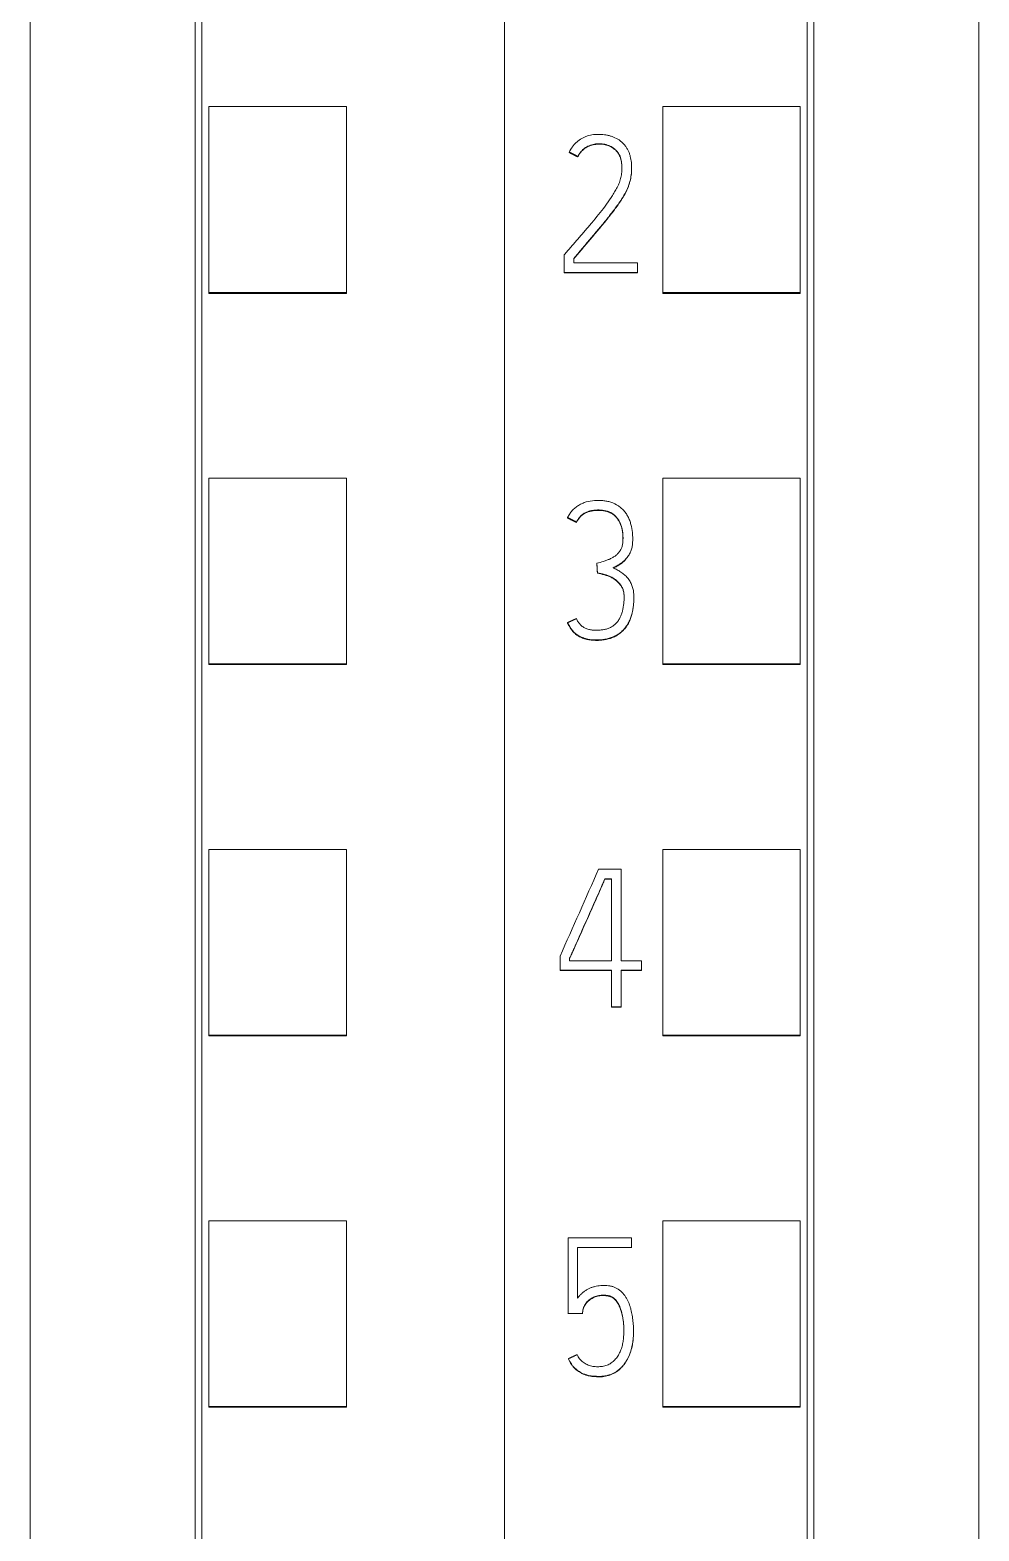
# Model space of a CAD drawing. Header units: millimetres. Extents: x 4137 to 6698, y 1400 to 3585.
# Drawn here: x 6105.35 to 6119.15, y 3271.34 to 3293.17 of the extents above; entities that cross this region are included whole.
import ezdxf

# ---------------------------------------------------------------- set-up
doc = ezdxf.new("R2010")
doc.units = ezdxf.units.MM
doc.layers.add('000-PI-Oprema', color=30, linetype='Continuous', lineweight=5)

msp = doc.modelspace()

# ---------------------------------------------------------------- linework, layer by layer
at = {"color": 0, "linetype": 'ByBlock', "lineweight": 0}
for p, q in [((6112.248, 3360.472), (6112.248, 3247.054)), ((6107.848, 3249.376), (6107.848, 3358.191)), ((6107.948, 3289.355), (6107.948, 3292.057)), ((6107.948, 3292.057), (6109.948, 3292.057)), ((6109.948, 3289.355), (6109.948, 3292.057)), ((6107.948, 3289.341), (6107.948, 3289.355)), ((6107.948, 3289.355), (6109.948, 3289.355)), ((6107.948, 3289.341), (6109.948, 3289.341)), ((6109.948, 3289.341), (6109.948, 3289.355)), ((6107.948, 3283.954), (6107.948, 3286.655)), ((6107.948, 3286.655), (6109.948, 3286.655)), ((6109.948, 3283.954), (6109.948, 3286.655)), ((6107.948, 3283.941), (6107.948, 3283.954)), ((6107.948, 3283.954), (6109.948, 3283.954)), ((6107.948, 3283.941), (6109.948, 3283.941)), ((6109.948, 3283.941), (6109.948, 3283.954)), ((6107.948, 3278.552), (6107.948, 3281.254)), ((6107.948, 3281.254), (6109.948, 3281.254)), ((6109.948, 3278.552), (6109.948, 3281.254)), ((6107.948, 3278.541), (6107.948, 3278.552)), ((6107.948, 3278.552), (6109.948, 3278.552)), ((6107.948, 3278.541), (6109.948, 3278.541)), ((6109.948, 3278.541), (6109.948, 3278.552)), ((6107.948, 3273.151), (6107.948, 3275.852)), ((6107.948, 3275.852), (6109.948, 3275.852)), ((6109.948, 3273.151), (6109.948, 3275.852)), ((6107.948, 3273.151), (6109.948, 3273.151)), ((6107.948, 3273.141), (6107.948, 3273.151)), ((6109.948, 3273.141), (6109.948, 3273.151)), ((6107.948, 3273.141), (6109.948, 3273.141))]:
    msp.add_line(p, q, dxfattribs=at)
for points, knots in [([(6107.748, 3249.091), (6107.748, 3252.431), (6107.748, 3260.396), (6107.748, 3273.036), (6107.748, 3288.522), (6107.748, 3302.817), (6107.748, 3317.027), (6107.748, 3331.593), (6107.748, 3345.763), (6107.748, 3355.333), (6107.748, 3358.377)], [0, 0, 0, 0, 0.091483, 0.21812, 0.346206, 0.515858, 0.610111, 0.736264, 0.916066, 1, 1, 1, 1]), ([(6105.348, 3355.311), (6105.348, 3353.288), (6105.348, 3344.739), (6105.348, 3331.593), (6105.348, 3317.027), (6105.348, 3302.817), (6105.348, 3288.522), (6105.348, 3273.036), (6105.348, 3260.278), (6105.348, 3251.396), (6105.348, 3247.139), (6105.348, 3246.341)], [0, 0, 0, 0, 0.055935, 0.236292, 0.362833, 0.457376, 0.627551, 0.756032, 0.883059, 0.978086, 1, 1, 1, 1])]:
    msp.add_open_spline(points, degree=3, knots=knots, dxfattribs=at)
at = {"layer": '000-PI-Oprema', "color": 0, "linetype": 'ByBlock', "lineweight": 0}
for p, q in [((6112.248, 3360.472), (6112.248, 3247.054)), ((6116.648, 3358.191), (6116.648, 3249.376)), ((6114.548, 3289.355), (6114.548, 3292.057)), ((6116.548, 3292.057), (6114.548, 3292.057)), ((6116.548, 3289.355), (6116.548, 3292.057)), ((6113.19, 3291.395), (6113.19, 3291.389)), ((6113.315, 3291.332), (6113.315, 3291.325)), ((6114.097, 3291.163), (6114.097, 3291.169)), ((6113.115, 3289.899), (6113.115, 3289.644)), ((6113.254, 3289.783), (6113.254, 3289.849)), ((6114.18, 3289.783), (6113.254, 3289.783)), ((6114.18, 3289.644), (6114.18, 3289.783)), ((6113.115, 3289.644), (6114.18, 3289.644)), ((6113.115, 3289.644), (6113.115, 3289.638)), ((6114.18, 3289.638), (6113.115, 3289.638)), ((6114.18, 3289.644), (6114.18, 3289.638)), ((6114.548, 3289.341), (6114.548, 3289.355)), ((6116.548, 3289.355), (6114.548, 3289.355)), ((6116.548, 3289.341), (6114.548, 3289.341)), ((6116.548, 3289.341), (6116.548, 3289.355)), ((6114.548, 3283.954), (6114.548, 3286.655)), ((6116.548, 3286.655), (6114.548, 3286.655)), ((6116.548, 3283.954), (6116.548, 3286.655)), ((6113.166, 3286.08), (6113.166, 3286.073)), ((6113.294, 3286.016), (6113.294, 3286.01)), ((6114.112, 3285.761), (6114.112, 3285.767)), ((6113.591, 3285.415), (6113.591, 3285.408)), ((6113.599, 3285.276), (6113.599, 3285.27)), ((6114.129, 3284.908), (6114.129, 3284.914)), ((6113.166, 3284.553), (6113.166, 3284.546)), ((6114.548, 3283.941), (6114.548, 3283.954)), ((6116.548, 3283.954), (6114.548, 3283.954)), ((6116.548, 3283.941), (6114.548, 3283.941)), ((6116.548, 3283.941), (6116.548, 3283.954)), ((6114.548, 3278.552), (6114.548, 3281.254)), ((6116.548, 3281.254), (6114.548, 3281.254)), ((6116.548, 3278.552), (6116.548, 3281.254)), ((6113.616, 3280.966), (6113.946, 3280.966)), ((6113.707, 3280.828), (6113.707, 3280.821)), ((6113.804, 3280.828), (6113.707, 3280.828)), ((6113.707, 3280.821), (6113.804, 3280.821)), ((6113.804, 3279.635), (6113.804, 3280.828)), ((6113.946, 3280.966), (6113.946, 3279.635)), ((6113.056, 3279.497), (6113.056, 3279.702)), ((6113.056, 3279.497), (6113.056, 3279.491)), ((6113.804, 3279.497), (6113.056, 3279.497)), ((6113.056, 3279.491), (6113.804, 3279.491)), ((6113.194, 3279.671), (6113.194, 3279.635)), ((6113.194, 3279.635), (6113.804, 3279.635)), ((6113.804, 3278.967), (6113.804, 3279.497)), ((6113.946, 3279.635), (6114.24, 3279.635)), ((6113.946, 3279.497), (6113.946, 3278.967)), ((6114.24, 3279.497), (6113.946, 3279.497)), ((6113.946, 3279.491), (6114.24, 3279.491)), ((6114.24, 3279.635), (6114.24, 3279.497)), ((6114.24, 3279.497), (6114.24, 3279.491)), ((6113.804, 3278.967), (6113.804, 3278.961)), ((6113.946, 3278.967), (6113.804, 3278.967)), ((6113.804, 3278.961), (6113.946, 3278.961)), ((6113.946, 3278.967), (6113.946, 3278.961)), ((6114.548, 3278.541), (6114.548, 3278.552)), ((6116.548, 3278.552), (6114.548, 3278.552)), ((6116.548, 3278.541), (6114.548, 3278.541)), ((6116.548, 3278.541), (6116.548, 3278.552)), ((6114.548, 3273.151), (6114.548, 3275.852)), ((6116.548, 3275.852), (6114.548, 3275.852)), ((6116.548, 3273.151), (6116.548, 3275.852)), ((6113.172, 3275.604), (6113.172, 3274.506)), ((6114.096, 3275.604), (6113.172, 3275.604)), ((6114.096, 3275.465), (6114.096, 3275.604)), ((6113.311, 3274.728), (6113.311, 3275.465)), ((6113.311, 3275.465), (6114.096, 3275.465)), ((6114.096, 3275.465), (6114.096, 3275.459)), ((6113.172, 3274.506), (6113.172, 3274.499)), ((6113.172, 3274.506), (6113.383, 3274.506)), ((6113.383, 3274.506), (6113.383, 3274.499)), ((6114.124, 3274.24), (6114.124, 3274.247)), ((6113.178, 3273.848), (6113.178, 3273.842)), ((6114.548, 3273.141), (6114.548, 3273.151)), ((6116.548, 3273.151), (6114.548, 3273.151)), ((6116.548, 3273.141), (6116.548, 3273.151)), ((6116.548, 3273.141), (6114.548, 3273.141))]:
    msp.add_line(p, q, dxfattribs=at)
at = {"layer": '000-PI-Oprema', "color": 18, "linetype": 'ByBlock', "lineweight": 0, "true_color": 0x000000}
msp.add_ellipse((6123.313, 3240.6), major_axis=(443.484, 1002.434), ratio=0.022999, start_param=1.540694, end_param=1.541956, dxfattribs=at)
at = {"layer": '000-PI-Oprema', "color": 0, "linetype": 'ByBlock', "lineweight": 0}
for points, knots in [([(6116.748, 3358.377), (6116.748, 3355.333), (6116.748, 3345.763), (6116.748, 3331.593), (6116.748, 3317.027), (6116.748, 3302.817), (6116.748, 3288.522), (6116.748, 3273.036), (6116.748, 3260.396), (6116.748, 3252.431), (6116.748, 3249.091)], [0, 0, 0, 0, 0.083934, 0.263736, 0.389889, 0.484142, 0.653794, 0.78188, 0.908517, 1, 1, 1, 1]), ([(6119.148, 3355.311), (6119.148, 3353.288), (6119.148, 3344.739), (6119.148, 3331.593), (6119.148, 3317.027), (6119.148, 3302.817), (6119.148, 3288.522), (6119.148, 3273.036), (6119.148, 3260.278), (6119.148, 3251.396), (6119.148, 3247.139), (6119.148, 3246.341)], [0, 0, 0, 0, 0.055935, 0.236292, 0.362833, 0.457376, 0.627551, 0.756032, 0.883059, 0.978086, 1, 1, 1, 1]), ([(6113.315, 3291.332), (6113.326, 3291.355), (6113.34, 3291.377), (6113.364, 3291.407), (6113.373, 3291.417), (6113.391, 3291.435), (6113.401, 3291.444), (6113.433, 3291.466), (6113.455, 3291.479), (6113.504, 3291.498), (6113.529, 3291.506), (6113.567, 3291.513), (6113.58, 3291.515), (6113.605, 3291.517), (6113.619, 3291.517), (6113.658, 3291.517), (6113.683, 3291.514), (6113.721, 3291.506), (6113.734, 3291.502), (6113.758, 3291.494), (6113.77, 3291.489), (6113.805, 3291.472), (6113.827, 3291.459), (6113.858, 3291.434), (6113.867, 3291.425), (6113.885, 3291.407), (6113.893, 3291.397), (6113.905, 3291.381), (6113.908, 3291.375), (6113.915, 3291.364), (6113.924, 3291.346), (6113.931, 3291.328), (6113.939, 3291.304), (6113.942, 3291.291), (6113.948, 3291.266), (6113.95, 3291.253), (6113.953, 3291.227), (6113.954, 3291.214), (6113.956, 3291.188), (6113.956, 3291.176), (6113.956, 3291.15), (6113.955, 3291.137), (6113.953, 3291.111), (6113.952, 3291.098), (6113.947, 3291.059), (6113.942, 3291.034), (6113.932, 3290.997), (6113.929, 3290.984), (6113.92, 3290.96), (6113.916, 3290.947), (6113.901, 3290.911), (6113.89, 3290.888), (6113.866, 3290.843), (6113.853, 3290.821), (6113.827, 3290.777), (6113.813, 3290.755), (6113.77, 3290.691), (6113.741, 3290.649), (6113.648, 3290.526), (6113.583, 3290.446), (6113.484, 3290.328), (6113.451, 3290.289), (6113.384, 3290.211), (6113.351, 3290.171), (6113.283, 3290.094), (6113.25, 3290.055), (6113.182, 3289.977), (6113.149, 3289.938), (6113.115, 3289.899)], [0, 0, 0, 0, 0.03125, 0.03125, 0.046875, 0.046875, 0.0625, 0.0625, 0.09375, 0.09375, 0.125, 0.125, 0.140625, 0.140625, 0.15625, 0.15625, 0.1875, 0.1875, 0.203125, 0.203125, 0.21875, 0.21875, 0.25, 0.25, 0.265625, 0.265625, 0.28125, 0.28125, 0.289062, 0.289062, 0.296875, 0.3125, 0.3125, 0.328125, 0.328125, 0.34375, 0.34375, 0.359375, 0.359375, 0.375, 0.375, 0.390625, 0.390625, 0.40625, 0.40625, 0.4375, 0.4375, 0.453125, 0.453125, 0.46875, 0.46875, 0.5, 0.5, 0.53125, 0.53125, 0.5625, 0.5625, 0.625, 0.625, 0.75, 0.75, 0.8125, 0.8125, 0.875, 0.875, 0.9375, 0.9375, 1, 1, 1, 1]), ([(6113.254, 3289.849), (6113.293, 3289.895), (6113.332, 3289.941), (6113.41, 3290.033), (6113.449, 3290.079), (6113.527, 3290.171), (6113.566, 3290.217), (6113.644, 3290.309), (6113.682, 3290.355), (6113.758, 3290.449), (6113.796, 3290.496), (6113.85, 3290.568), (6113.868, 3290.592), (6113.903, 3290.641), (6113.921, 3290.666), (6113.954, 3290.716), (6113.97, 3290.742), (6114, 3290.794), (6114.015, 3290.82), (6114.033, 3290.861), (6114.039, 3290.875), (6114.051, 3290.903), (6114.056, 3290.918), (6114.07, 3290.961), (6114.077, 3290.99), (6114.088, 3291.049), (6114.092, 3291.079), (6114.096, 3291.124), (6114.097, 3291.139), (6114.097, 3291.169), (6114.097, 3291.185), (6114.095, 3291.23), (6114.092, 3291.26), (6114.084, 3291.304), (6114.081, 3291.319), (6114.073, 3291.348), (6114.069, 3291.363), (6114.058, 3291.391), (6114.052, 3291.405), (6114.039, 3291.432), (6114.031, 3291.445), (6114.019, 3291.464), (6114.015, 3291.471), (6114.006, 3291.483), (6114.001, 3291.489), (6113.987, 3291.507), (6113.976, 3291.518), (6113.955, 3291.539), (6113.944, 3291.549), (6113.926, 3291.563), (6113.92, 3291.567), (6113.907, 3291.576), (6113.901, 3291.58), (6113.868, 3291.599), (6113.84, 3291.611), (6113.797, 3291.626), (6113.782, 3291.631), (6113.753, 3291.639), (6113.738, 3291.642), (6113.708, 3291.647), (6113.693, 3291.649), (6113.663, 3291.652), (6113.648, 3291.653), (6113.618, 3291.653), (6113.603, 3291.653), (6113.573, 3291.652), (6113.557, 3291.651), (6113.512, 3291.645), (6113.482, 3291.639), (6113.439, 3291.626), (6113.425, 3291.62), (6113.404, 3291.611), (6113.397, 3291.608), (6113.384, 3291.601), (6113.377, 3291.597), (6113.344, 3291.578), (6113.32, 3291.561), (6113.286, 3291.53), (6113.275, 3291.52), (6113.255, 3291.497), (6113.245, 3291.485), (6113.218, 3291.449), (6113.203, 3291.423), (6113.19, 3291.395)], [0, 0, 0, 0, 0.0625, 0.0625, 0.125, 0.125, 0.1875, 0.1875, 0.25, 0.25, 0.3125, 0.3125, 0.34375, 0.34375, 0.375, 0.375, 0.40625, 0.40625, 0.4375, 0.4375, 0.453125, 0.453125, 0.46875, 0.46875, 0.5, 0.5, 0.53125, 0.53125, 0.546875, 0.546875, 0.5625, 0.5625, 0.59375, 0.59375, 0.609375, 0.609375, 0.625, 0.625, 0.640625, 0.640625, 0.65625, 0.65625, 0.664062, 0.664062, 0.671875, 0.671875, 0.6875, 0.6875, 0.703125, 0.703125, 0.710937, 0.710937, 0.71875, 0.71875, 0.75, 0.75, 0.765625, 0.765625, 0.78125, 0.78125, 0.796875, 0.796875, 0.8125, 0.8125, 0.828125, 0.828125, 0.84375, 0.84375, 0.875, 0.875, 0.890625, 0.890625, 0.898438, 0.898438, 0.90625, 0.90625, 0.9375, 0.9375, 0.953125, 0.953125, 0.96875, 0.96875, 1, 1, 1, 1]), ([(6113.956, 3291.16), (6113.956, 3291.171), (6113.956, 3291.181), (6113.954, 3291.205), (6113.953, 3291.217), (6113.95, 3291.243), (6113.948, 3291.256), (6113.943, 3291.281), (6113.94, 3291.294), (6113.932, 3291.319), (6113.928, 3291.331), (6113.919, 3291.349), (6113.916, 3291.355), (6113.91, 3291.366), (6113.906, 3291.372), (6113.888, 3291.399), (6113.87, 3291.418), (6113.845, 3291.438), (6113.84, 3291.442), (6113.829, 3291.45), (6113.813, 3291.461), (6113.785, 3291.477), (6113.761, 3291.487), (6113.736, 3291.495), (6113.723, 3291.499), (6113.685, 3291.508), (6113.66, 3291.511), (6113.607, 3291.511), (6113.568, 3291.508), (6113.53, 3291.499), (6113.505, 3291.492), (6113.493, 3291.488), (6113.469, 3291.478), (6113.457, 3291.472), (6113.434, 3291.46), (6113.423, 3291.453), (6113.391, 3291.43), (6113.373, 3291.412), (6113.348, 3291.382), (6113.341, 3291.371), (6113.327, 3291.349), (6113.321, 3291.337), (6113.315, 3291.325)], [0, 0, 0, 0, 0.034384, 0.034384, 0.076368, 0.076368, 0.118351, 0.118351, 0.160334, 0.160334, 0.202317, 0.202317, 0.223309, 0.223309, 0.244301, 0.244301, 0.328267, 0.328267, 0.349259, 0.349259, 0.370251, 0.412234, 0.454217, 0.454217, 0.496201, 0.496201, 0.580167, 0.580167, 0.664134, 0.706117, 0.706117, 0.7481, 0.7481, 0.790084, 0.790084, 0.832067, 0.832067, 0.916033, 0.916033, 0.958017, 0.958017, 1, 1, 1, 1]), ([(6114.097, 3291.163), (6114.097, 3291.157), (6114.097, 3291.152), (6114.097, 3291.131), (6114.096, 3291.116), (6114.092, 3291.071), (6114.088, 3291.041), (6114.077, 3290.982), (6114.069, 3290.953), (6114.055, 3290.91), (6114.05, 3290.895), (6114.039, 3290.867), (6114.033, 3290.853), (6114.014, 3290.812), (6113.999, 3290.786), (6113.969, 3290.734), (6113.953, 3290.709), (6113.92, 3290.659), (6113.903, 3290.634), (6113.868, 3290.585), (6113.85, 3290.561), (6113.795, 3290.489), (6113.758, 3290.442), (6113.682, 3290.349), (6113.643, 3290.302), (6113.566, 3290.21), (6113.527, 3290.164), (6113.449, 3290.073), (6113.41, 3290.027), (6113.332, 3289.935), (6113.293, 3289.889), (6113.254, 3289.843)], [0, 0, 0, 0, 0.010377, 0.010377, 0.038652, 0.038652, 0.095202, 0.095202, 0.151752, 0.151752, 0.180027, 0.180027, 0.208302, 0.208302, 0.264851, 0.264851, 0.321401, 0.321401, 0.377951, 0.377951, 0.434501, 0.434501, 0.547601, 0.547601, 0.660701, 0.660701, 0.7738, 0.7738, 0.8869, 0.8869, 1, 1, 1, 1]), ([(6113.829, 3285.351), (6113.847, 3285.36), (6113.865, 3285.369), (6113.9, 3285.389), (6113.917, 3285.399), (6113.942, 3285.416), (6113.95, 3285.422), (6113.966, 3285.434), (6113.973, 3285.44), (6113.988, 3285.453), (6113.996, 3285.46), (6114.01, 3285.474), (6114.017, 3285.482), (6114.037, 3285.505), (6114.048, 3285.522), (6114.064, 3285.548), (6114.069, 3285.556), (6114.077, 3285.575), (6114.082, 3285.584), (6114.093, 3285.612), (6114.098, 3285.632), (6114.107, 3285.671), (6114.109, 3285.691), (6114.112, 3285.732), (6114.112, 3285.752), (6114.112, 3285.792), (6114.112, 3285.812), (6114.108, 3285.872), (6114.102, 3285.912), (6114.089, 3285.971), (6114.084, 3285.991), (6114.072, 3286.029), (6114.057, 3286.067), (6114.039, 3286.103), (6114.017, 3286.137), (6114.006, 3286.154), (6113.98, 3286.185), (6113.96, 3286.207), (6113.936, 3286.226), (6113.921, 3286.239), (6113.912, 3286.245), (6113.87, 3286.273), (6113.834, 3286.29), (6113.785, 3286.306), (6113.775, 3286.309), (6113.756, 3286.314), (6113.726, 3286.32), (6113.676, 3286.327), (6113.636, 3286.329), (6113.596, 3286.329), (6113.575, 3286.329), (6113.515, 3286.324), (6113.476, 3286.318), (6113.427, 3286.304), (6113.418, 3286.301), (6113.399, 3286.294), (6113.389, 3286.29), (6113.361, 3286.278), (6113.325, 3286.259), (6113.292, 3286.236), (6113.269, 3286.216), (6113.261, 3286.21), (6113.246, 3286.196), (6113.239, 3286.188), (6113.219, 3286.166), (6113.207, 3286.15), (6113.19, 3286.125), (6113.185, 3286.116), (6113.175, 3286.098), (6113.171, 3286.089), (6113.166, 3286.08)], [0, 0, 0, 0, 0.03125, 0.03125, 0.0625, 0.0625, 0.078125, 0.078125, 0.09375, 0.09375, 0.109375, 0.109375, 0.125, 0.125, 0.15625, 0.15625, 0.171875, 0.171875, 0.1875, 0.1875, 0.21875, 0.21875, 0.25, 0.25, 0.28125, 0.28125, 0.3125, 0.3125, 0.375, 0.375, 0.40625, 0.40625, 0.4375, 0.46875, 0.46875, 0.5, 0.5, 0.53125, 0.546875, 0.546875, 0.5625, 0.5625, 0.625, 0.625, 0.640625, 0.640625, 0.65625, 0.6875, 0.71875, 0.71875, 0.75, 0.75, 0.8125, 0.8125, 0.828125, 0.828125, 0.84375, 0.84375, 0.875, 0.90625, 0.90625, 0.921875, 0.921875, 0.9375, 0.9375, 0.96875, 0.96875, 0.984375, 0.984375, 1, 1, 1, 1]), ([(6113.294, 3286.016), (6113.302, 3286.031), (6113.31, 3286.045), (6113.328, 3286.072), (6113.338, 3286.085), (6113.356, 3286.103), (6113.362, 3286.108), (6113.374, 3286.119), (6113.381, 3286.125), (6113.394, 3286.134), (6113.401, 3286.139), (6113.415, 3286.147), (6113.422, 3286.151), (6113.445, 3286.162), (6113.46, 3286.168), (6113.492, 3286.177), (6113.508, 3286.181), (6113.541, 3286.186), (6113.557, 3286.188), (6113.59, 3286.19), (6113.607, 3286.191), (6113.657, 3286.19), (6113.69, 3286.186), (6113.73, 3286.177), (6113.738, 3286.174), (6113.754, 3286.169), (6113.762, 3286.167), (6113.785, 3286.157), (6113.799, 3286.15), (6113.821, 3286.137), (6113.827, 3286.132), (6113.841, 3286.121), (6113.847, 3286.116), (6113.865, 3286.099), (6113.876, 3286.087), (6113.892, 3286.067), (6113.896, 3286.06), (6113.906, 3286.047), (6113.919, 3286.026), (6113.93, 3286.003), (6113.942, 3285.973), (6113.947, 3285.957), (6113.956, 3285.925), (6113.96, 3285.909), (6113.968, 3285.86), (6113.97, 3285.827), (6113.971, 3285.777), (6113.971, 3285.761), (6113.97, 3285.728), (6113.968, 3285.711), (6113.964, 3285.687), (6113.963, 3285.679), (6113.958, 3285.663), (6113.956, 3285.655), (6113.947, 3285.631), (6113.94, 3285.617), (6113.927, 3285.596), (6113.922, 3285.589), (6113.912, 3285.576), (6113.906, 3285.569), (6113.895, 3285.557), (6113.89, 3285.551), (6113.878, 3285.539), (6113.871, 3285.534), (6113.852, 3285.518), (6113.838, 3285.509), (6113.81, 3285.492), (6113.795, 3285.484), (6113.765, 3285.471), (6113.75, 3285.465), (6113.718, 3285.454), (6113.702, 3285.448), (6113.655, 3285.434), (6113.623, 3285.424), (6113.591, 3285.415)], [0, 0, 0, 0, 0.03125, 0.03125, 0.0625, 0.0625, 0.078125, 0.078125, 0.09375, 0.09375, 0.109375, 0.109375, 0.125, 0.125, 0.15625, 0.15625, 0.1875, 0.1875, 0.21875, 0.21875, 0.25, 0.25, 0.3125, 0.3125, 0.328125, 0.328125, 0.34375, 0.34375, 0.375, 0.375, 0.390625, 0.390625, 0.40625, 0.40625, 0.4375, 0.4375, 0.453125, 0.453125, 0.46875, 0.5, 0.5, 0.53125, 0.53125, 0.5625, 0.5625, 0.625, 0.625, 0.65625, 0.65625, 0.6875, 0.6875, 0.703125, 0.703125, 0.71875, 0.71875, 0.75, 0.75, 0.765625, 0.765625, 0.78125, 0.78125, 0.796875, 0.796875, 0.8125, 0.8125, 0.84375, 0.84375, 0.875, 0.875, 0.90625, 0.90625, 0.9375, 0.9375, 1, 1, 1, 1]), ([(6113.971, 3285.772), (6113.971, 3285.776), (6113.971, 3285.781), (6113.971, 3285.818), (6113.968, 3285.85), (6113.96, 3285.899), (6113.957, 3285.915), (6113.951, 3285.94), (6113.948, 3285.948), (6113.943, 3285.963), (6113.94, 3285.971), (6113.931, 3285.994), (6113.924, 3286.009), (6113.907, 3286.038), (6113.898, 3286.052), (6113.878, 3286.078), (6113.867, 3286.091), (6113.849, 3286.108), (6113.843, 3286.113), (6113.83, 3286.124), (6113.823, 3286.129), (6113.802, 3286.142), (6113.787, 3286.15), (6113.757, 3286.163), (6113.741, 3286.168), (6113.708, 3286.176), (6113.692, 3286.179), (6113.659, 3286.183), (6113.643, 3286.184), (6113.61, 3286.185), (6113.593, 3286.184), (6113.56, 3286.182), (6113.543, 3286.18), (6113.51, 3286.175), (6113.494, 3286.172), (6113.47, 3286.165), (6113.462, 3286.162), (6113.447, 3286.156), (6113.439, 3286.153), (6113.424, 3286.146), (6113.416, 3286.142), (6113.402, 3286.133), (6113.395, 3286.129), (6113.375, 3286.114), (6113.362, 3286.103), (6113.339, 3286.08), (6113.329, 3286.067), (6113.31, 3286.039), (6113.302, 3286.025), (6113.294, 3286.01)], [0, 0, 0, 0, 0.012687, 0.012687, 0.111418, 0.111418, 0.160784, 0.160784, 0.185467, 0.185467, 0.21015, 0.21015, 0.259515, 0.259515, 0.308881, 0.308881, 0.358247, 0.358247, 0.382929, 0.382929, 0.407612, 0.407612, 0.456978, 0.456978, 0.506343, 0.506343, 0.555709, 0.555709, 0.605075, 0.605075, 0.65444, 0.65444, 0.703806, 0.703806, 0.753172, 0.753172, 0.777855, 0.777855, 0.802537, 0.802537, 0.82722, 0.82722, 0.851903, 0.851903, 0.901269, 0.901269, 0.950634, 0.950634, 1, 1, 1, 1]), ([(6114.018, 3285.477), (6114.007, 3285.465), (6113.995, 3285.453), (6113.975, 3285.435), (6113.967, 3285.428), (6113.951, 3285.416), (6113.943, 3285.41), (6113.917, 3285.393), (6113.9, 3285.383), (6113.865, 3285.363), (6113.848, 3285.354), (6113.829, 3285.345)], [0, 0, 0, 0, 0.21875, 0.21875, 0.348958, 0.348958, 0.479167, 0.479167, 0.739583, 0.739583, 1, 1, 1, 1]), ([(6113.166, 3284.553), (6113.175, 3284.533), (6113.185, 3284.514), (6113.206, 3284.478), (6113.217, 3284.46), (6113.237, 3284.435), (6113.244, 3284.427), (6113.258, 3284.412), (6113.266, 3284.405), (6113.29, 3284.385), (6113.307, 3284.373), (6113.335, 3284.357), (6113.344, 3284.352), (6113.363, 3284.343), (6113.373, 3284.338), (6113.402, 3284.327), (6113.422, 3284.32), (6113.463, 3284.31), (6113.484, 3284.307), (6113.526, 3284.302), (6113.547, 3284.301), (6113.589, 3284.3), (6113.609, 3284.3), (6113.651, 3284.303), (6113.672, 3284.305), (6113.704, 3284.309), (6113.714, 3284.311), (6113.735, 3284.315), (6113.745, 3284.318), (6113.776, 3284.325), (6113.796, 3284.332), (6113.825, 3284.343), (6113.835, 3284.347), (6113.854, 3284.356), (6113.863, 3284.361), (6113.891, 3284.377), (6113.908, 3284.388), (6113.941, 3284.414), (6113.957, 3284.427), (6113.986, 3284.458), (6114, 3284.474), (6114.025, 3284.508), (6114.037, 3284.525), (6114.052, 3284.553), (6114.057, 3284.562), (6114.066, 3284.581), (6114.07, 3284.591), (6114.09, 3284.64), (6114.102, 3284.68), (6114.114, 3284.742), (6114.118, 3284.762), (6114.123, 3284.804), (6114.125, 3284.825), (6114.128, 3284.867), (6114.129, 3284.888), (6114.129, 3284.93), (6114.129, 3284.95), (6114.126, 3284.992), (6114.123, 3285.013), (6114.116, 3285.044), (6114.114, 3285.054), (6114.108, 3285.075), (6114.104, 3285.085), (6114.093, 3285.114), (6114.084, 3285.133), (6114.068, 3285.161), (6114.062, 3285.17), (6114.05, 3285.188), (6114.043, 3285.196), (6114.023, 3285.22), (6114.008, 3285.235), (6113.975, 3285.262), (6113.958, 3285.275), (6113.922, 3285.298), (6113.904, 3285.309), (6113.867, 3285.331), (6113.848, 3285.341), (6113.829, 3285.351)], [0, 0, 0, 0, 0.03125, 0.03125, 0.0625, 0.0625, 0.078125, 0.078125, 0.09375, 0.09375, 0.125, 0.125, 0.140625, 0.140625, 0.15625, 0.15625, 0.1875, 0.1875, 0.21875, 0.21875, 0.25, 0.25, 0.28125, 0.28125, 0.3125, 0.3125, 0.328125, 0.328125, 0.34375, 0.34375, 0.375, 0.375, 0.390625, 0.390625, 0.40625, 0.40625, 0.4375, 0.4375, 0.46875, 0.46875, 0.5, 0.5, 0.53125, 0.53125, 0.546875, 0.546875, 0.5625, 0.5625, 0.625, 0.625, 0.65625, 0.65625, 0.6875, 0.6875, 0.71875, 0.71875, 0.75, 0.75, 0.78125, 0.78125, 0.796875, 0.796875, 0.8125, 0.8125, 0.84375, 0.84375, 0.859375, 0.859375, 0.875, 0.875, 0.90625, 0.90625, 0.9375, 0.9375, 0.96875, 0.96875, 1, 1, 1, 1]), ([(6113.599, 3285.276), (6113.633, 3285.27), (6113.667, 3285.263), (6113.716, 3285.248), (6113.733, 3285.243), (6113.765, 3285.232), (6113.781, 3285.225), (6113.804, 3285.214), (6113.812, 3285.209), (6113.827, 3285.201), (6113.834, 3285.196), (6113.856, 3285.183), (6113.87, 3285.172), (6113.89, 3285.155), (6113.896, 3285.149), (6113.908, 3285.137), (6113.914, 3285.13), (6113.931, 3285.111), (6113.941, 3285.097), (6113.954, 3285.074), (6113.958, 3285.067), (6113.965, 3285.051), (6113.968, 3285.043), (6113.977, 3285.018), (6113.981, 3285.001), (6113.986, 3284.967), (6113.987, 3284.95), (6113.988, 3284.915), (6113.988, 3284.898), (6113.985, 3284.847), (6113.981, 3284.812), (6113.972, 3284.762), (6113.969, 3284.745), (6113.961, 3284.711), (6113.956, 3284.694), (6113.945, 3284.661), (6113.938, 3284.645), (6113.927, 3284.622), (6113.923, 3284.614), (6113.915, 3284.599), (6113.91, 3284.592), (6113.886, 3284.556), (6113.862, 3284.531), (6113.827, 3284.505), (6113.82, 3284.5), (6113.805, 3284.491), (6113.798, 3284.487), (6113.774, 3284.475), (6113.758, 3284.469), (6113.725, 3284.458), (6113.708, 3284.454), (6113.674, 3284.448), (6113.64, 3284.443), (6113.606, 3284.442), (6113.571, 3284.442), (6113.554, 3284.442), (6113.519, 3284.445), (6113.502, 3284.447), (6113.468, 3284.454), (6113.451, 3284.459), (6113.419, 3284.472), (6113.404, 3284.479), (6113.382, 3284.494), (6113.375, 3284.499), (6113.362, 3284.511), (6113.356, 3284.517), (6113.344, 3284.529), (6113.338, 3284.536), (6113.328, 3284.55), (6113.323, 3284.557), (6113.309, 3284.579), (6113.301, 3284.595), (6113.294, 3284.611)], [0, 0, 0, 0, 0.0625, 0.0625, 0.09375, 0.09375, 0.125, 0.125, 0.140625, 0.140625, 0.15625, 0.15625, 0.1875, 0.1875, 0.203125, 0.203125, 0.21875, 0.21875, 0.25, 0.25, 0.265625, 0.265625, 0.28125, 0.28125, 0.3125, 0.3125, 0.34375, 0.34375, 0.375, 0.375, 0.4375, 0.4375, 0.46875, 0.46875, 0.5, 0.5, 0.53125, 0.53125, 0.546875, 0.546875, 0.5625, 0.5625, 0.625, 0.625, 0.640625, 0.640625, 0.65625, 0.65625, 0.6875, 0.6875, 0.71875, 0.71875, 0.75, 0.78125, 0.78125, 0.8125, 0.8125, 0.84375, 0.84375, 0.875, 0.875, 0.90625, 0.90625, 0.921875, 0.921875, 0.9375, 0.9375, 0.953125, 0.953125, 0.96875, 0.96875, 1, 1, 1, 1]), ([(6113.988, 3284.911), (6113.988, 3284.916), (6113.988, 3284.921), (6113.987, 3284.935), (6113.987, 3284.944), (6113.986, 3284.961), (6113.985, 3284.97), (6113.981, 3284.996), (6113.977, 3285.012), (6113.968, 3285.037), (6113.965, 3285.045), (6113.958, 3285.06), (6113.954, 3285.068), (6113.94, 3285.09), (6113.93, 3285.105), (6113.908, 3285.131), (6113.896, 3285.144), (6113.87, 3285.166), (6113.856, 3285.176), (6113.827, 3285.195), (6113.812, 3285.204), (6113.781, 3285.219), (6113.765, 3285.225), (6113.733, 3285.237), (6113.716, 3285.242), (6113.667, 3285.256), (6113.633, 3285.264), (6113.599, 3285.27)], [0, 0, 0, 0, 0.026635, 0.026635, 0.070879, 0.070879, 0.115123, 0.115123, 0.20361, 0.20361, 0.247854, 0.247854, 0.292098, 0.292098, 0.380586, 0.380586, 0.469074, 0.469074, 0.557561, 0.557561, 0.646049, 0.646049, 0.734537, 0.734537, 0.823025, 0.823025, 1, 1, 1, 1]), ([(6114.124, 3284.806), (6114.123, 3284.797), (6114.122, 3284.789), (6114.118, 3284.759), (6114.115, 3284.739), (6114.102, 3284.677), (6114.091, 3284.637), (6114.072, 3284.588), (6114.067, 3284.579), (6114.058, 3284.56), (6114.054, 3284.55), (6114.038, 3284.522), (6114.027, 3284.504), (6114.003, 3284.47), (6113.989, 3284.454), (6113.967, 3284.431), (6113.959, 3284.424), (6113.944, 3284.41), (6113.936, 3284.403), (6113.911, 3284.384), (6113.893, 3284.372), (6113.866, 3284.356), (6113.856, 3284.351), (6113.837, 3284.342), (6113.827, 3284.338), (6113.778, 3284.319), (6113.737, 3284.308), (6113.675, 3284.299), (6113.654, 3284.297), (6113.612, 3284.294), (6113.59, 3284.294), (6113.548, 3284.295), (6113.527, 3284.296), (6113.496, 3284.299), (6113.485, 3284.301), (6113.464, 3284.304), (6113.454, 3284.306), (6113.423, 3284.314), (6113.403, 3284.32), (6113.373, 3284.332), (6113.364, 3284.336), (6113.345, 3284.345), (6113.335, 3284.35), (6113.308, 3284.366), (6113.29, 3284.378), (6113.266, 3284.399), (6113.259, 3284.406), (6113.244, 3284.421), (6113.237, 3284.429), (6113.217, 3284.454), (6113.206, 3284.472), (6113.185, 3284.508), (6113.175, 3284.527), (6113.166, 3284.546)], [0, 0, 0, 0, 0.019264, 0.019264, 0.065966, 0.065966, 0.15937, 0.15937, 0.18272, 0.18272, 0.206071, 0.206071, 0.252773, 0.252773, 0.299475, 0.299475, 0.322825, 0.322825, 0.346176, 0.346176, 0.392878, 0.392878, 0.416229, 0.416229, 0.43958, 0.43958, 0.532983, 0.532983, 0.579685, 0.579685, 0.626386, 0.626386, 0.673088, 0.673088, 0.696439, 0.696439, 0.71979, 0.71979, 0.766492, 0.766492, 0.789842, 0.789842, 0.813193, 0.813193, 0.859895, 0.859895, 0.883246, 0.883246, 0.906597, 0.906597, 0.953298, 0.953298, 1, 1, 1, 1]), ([(6113.707, 3280.828), (6113.697, 3280.803), (6113.686, 3280.779), (6113.665, 3280.731), (6113.655, 3280.707), (6113.623, 3280.634), (6113.602, 3280.586), (6113.559, 3280.49), (6113.538, 3280.441), (6113.495, 3280.345), (6113.474, 3280.297), (6113.431, 3280.201), (6113.409, 3280.153), (6113.366, 3280.056), (6113.345, 3280.008), (6113.302, 3279.912), (6113.281, 3279.864), (6113.249, 3279.791), (6113.238, 3279.767), (6113.221, 3279.731), (6113.216, 3279.719), (6113.205, 3279.695), (6113.2, 3279.683), (6113.194, 3279.671)], [0, 0, 0, 0, 0.0625, 0.0625, 0.125, 0.125, 0.25, 0.25, 0.375, 0.375, 0.5, 0.5, 0.625, 0.625, 0.75, 0.75, 0.875, 0.875, 0.9375, 0.9375, 0.96875, 0.96875, 1, 1, 1, 1]), ([(6113.194, 3279.665), (6113.2, 3279.677), (6113.205, 3279.689), (6113.216, 3279.713), (6113.221, 3279.725), (6113.238, 3279.761), (6113.249, 3279.785), (6113.281, 3279.857), (6113.302, 3279.906), (6113.345, 3280.002), (6113.366, 3280.05), (6113.409, 3280.146), (6113.431, 3280.194), (6113.474, 3280.291), (6113.495, 3280.339), (6113.538, 3280.435), (6113.559, 3280.484), (6113.602, 3280.58), (6113.623, 3280.628), (6113.655, 3280.701), (6113.665, 3280.725), (6113.686, 3280.773), (6113.697, 3280.797), (6113.707, 3280.821)], [0, 0, 0, 0, 0.03125, 0.03125, 0.0625, 0.0625, 0.125, 0.125, 0.25, 0.25, 0.375, 0.375, 0.5, 0.5, 0.625, 0.625, 0.75, 0.75, 0.875, 0.875, 0.9375, 0.9375, 1, 1, 1, 1]), ([(6113.178, 3273.848), (6113.19, 3273.822), (6113.203, 3273.796), (6113.228, 3273.76), (6113.236, 3273.749), (6113.255, 3273.727), (6113.265, 3273.716), (6113.287, 3273.696), (6113.298, 3273.687), (6113.321, 3273.67), (6113.333, 3273.662), (6113.358, 3273.647), (6113.371, 3273.64), (6113.397, 3273.628), (6113.411, 3273.622), (6113.439, 3273.613), (6113.453, 3273.609), (6113.481, 3273.602), (6113.495, 3273.599), (6113.524, 3273.595), (6113.539, 3273.594), (6113.561, 3273.593), (6113.568, 3273.592), (6113.583, 3273.592), (6113.59, 3273.591), (6113.612, 3273.59), (6113.627, 3273.59), (6113.656, 3273.591), (6113.67, 3273.592), (6113.7, 3273.595), (6113.714, 3273.598), (6113.743, 3273.604), (6113.757, 3273.608), (6113.799, 3273.621), (6113.826, 3273.633), (6113.864, 3273.655), (6113.877, 3273.663), (6113.901, 3273.68), (6113.912, 3273.689), (6113.934, 3273.709), (6113.945, 3273.719), (6113.965, 3273.741), (6113.974, 3273.752), (6114.001, 3273.787), (6114.017, 3273.811), (6114.038, 3273.85), (6114.045, 3273.863), (6114.057, 3273.889), (6114.063, 3273.903), (6114.079, 3273.944), (6114.088, 3273.972), (6114.103, 3274.028), (6114.109, 3274.057), (6114.115, 3274.1), (6114.117, 3274.114), (6114.12, 3274.144), (6114.121, 3274.158), (6114.123, 3274.202), (6114.124, 3274.232), (6114.123, 3274.29), (6114.121, 3274.348), (6114.115, 3274.406), (6114.108, 3274.464), (6114.103, 3274.493), (6114.093, 3274.536), (6114.09, 3274.55), (6114.082, 3274.579), (6114.078, 3274.593), (6114.064, 3274.635), (6114.054, 3274.662), (6114.034, 3274.702), (6114.027, 3274.715), (6114.012, 3274.74), (6114.004, 3274.753), (6113.979, 3274.788), (6113.96, 3274.81), (6113.915, 3274.849), (6113.89, 3274.866), (6113.851, 3274.885), (6113.837, 3274.891), (6113.809, 3274.9), (6113.794, 3274.904), (6113.766, 3274.909), (6113.751, 3274.911), (6113.721, 3274.913), (6113.707, 3274.914), (6113.677, 3274.913), (6113.663, 3274.912), (6113.633, 3274.91), (6113.619, 3274.908), (6113.59, 3274.904), (6113.576, 3274.901), (6113.547, 3274.894), (6113.533, 3274.889), (6113.505, 3274.88), (6113.491, 3274.874), (6113.465, 3274.862), (6113.452, 3274.855), (6113.426, 3274.84), (6113.414, 3274.831), (6113.39, 3274.813), (6113.379, 3274.804), (6113.358, 3274.784), (6113.348, 3274.773), (6113.328, 3274.751), (6113.319, 3274.74), (6113.311, 3274.728)], [0, 0, 0, 0, 0.03125, 0.03125, 0.046875, 0.046875, 0.0625, 0.0625, 0.078125, 0.078125, 0.09375, 0.09375, 0.109375, 0.109375, 0.125, 0.125, 0.140625, 0.140625, 0.15625, 0.15625, 0.171875, 0.171875, 0.179688, 0.179688, 0.1875, 0.1875, 0.203125, 0.203125, 0.21875, 0.21875, 0.234375, 0.234375, 0.25, 0.25, 0.28125, 0.28125, 0.296875, 0.296875, 0.3125, 0.3125, 0.328125, 0.328125, 0.34375, 0.34375, 0.375, 0.375, 0.390625, 0.390625, 0.40625, 0.40625, 0.4375, 0.4375, 0.46875, 0.46875, 0.484375, 0.484375, 0.5, 0.5, 0.53125, 0.53125, 0.5625, 0.59375, 0.59375, 0.625, 0.625, 0.640625, 0.640625, 0.65625, 0.65625, 0.6875, 0.6875, 0.703125, 0.703125, 0.71875, 0.71875, 0.75, 0.75, 0.78125, 0.78125, 0.796875, 0.796875, 0.8125, 0.8125, 0.828125, 0.828125, 0.84375, 0.84375, 0.859375, 0.859375, 0.875, 0.875, 0.890625, 0.890625, 0.90625, 0.90625, 0.921875, 0.921875, 0.9375, 0.9375, 0.953125, 0.953125, 0.96875, 0.96875, 0.984375, 0.984375, 1, 1, 1, 1]), ([(6113.383, 3274.506), (6113.384, 3274.529), (6113.387, 3274.552), (6113.396, 3274.585), (6113.399, 3274.596), (6113.409, 3274.618), (6113.414, 3274.628), (6113.426, 3274.647), (6113.433, 3274.657), (6113.448, 3274.674), (6113.456, 3274.683), (6113.473, 3274.698), (6113.482, 3274.705), (6113.501, 3274.719), (6113.511, 3274.725), (6113.531, 3274.737), (6113.541, 3274.742), (6113.562, 3274.751), (6113.573, 3274.755), (6113.607, 3274.765), (6113.629, 3274.769), (6113.664, 3274.772), (6113.675, 3274.772), (6113.698, 3274.772), (6113.71, 3274.771), (6113.733, 3274.769), (6113.744, 3274.768), (6113.761, 3274.764), (6113.767, 3274.763), (6113.778, 3274.759), (6113.784, 3274.758), (6113.8, 3274.751), (6113.81, 3274.747), (6113.83, 3274.735), (6113.839, 3274.727), (6113.857, 3274.712), (6113.865, 3274.703), (6113.879, 3274.685), (6113.886, 3274.676), (6113.905, 3274.647), (6113.915, 3274.626), (6113.933, 3274.583), (6113.94, 3274.561), (6113.96, 3274.495), (6113.969, 3274.45), (6113.978, 3274.382), (6113.98, 3274.359), (6113.982, 3274.313), (6113.983, 3274.29), (6113.984, 3274.221), (6113.983, 3274.175), (6113.974, 3274.107), (6113.97, 3274.084), (6113.963, 3274.051), (6113.96, 3274.04), (6113.954, 3274.017), (6113.951, 3274.006), (6113.939, 3273.973), (6113.931, 3273.952), (6113.915, 3273.921), (6113.91, 3273.91), (6113.898, 3273.89), (6113.891, 3273.881), (6113.871, 3273.852), (6113.856, 3273.835), (6113.832, 3273.811), (6113.823, 3273.803), (6113.805, 3273.789), (6113.795, 3273.782), (6113.775, 3273.769), (6113.765, 3273.764), (6113.744, 3273.754), (6113.733, 3273.75), (6113.7, 3273.74), (6113.677, 3273.736), (6113.642, 3273.733), (6113.631, 3273.732), (6113.607, 3273.731), (6113.596, 3273.731), (6113.561, 3273.733), (6113.538, 3273.735), (6113.504, 3273.742), (6113.493, 3273.745), (6113.471, 3273.752), (6113.46, 3273.756), (6113.428, 3273.771), (6113.408, 3273.783), (6113.381, 3273.804), (6113.372, 3273.812), (6113.355, 3273.829), (6113.34, 3273.846), (6113.327, 3273.865), (6113.315, 3273.885), (6113.31, 3273.896), (6113.305, 3273.907)], [0, 0, 0, 0, 0.03125, 0.03125, 0.046875, 0.046875, 0.0625, 0.0625, 0.078125, 0.078125, 0.09375, 0.09375, 0.109375, 0.109375, 0.125, 0.125, 0.140625, 0.140625, 0.15625, 0.15625, 0.1875, 0.1875, 0.203125, 0.203125, 0.21875, 0.21875, 0.234375, 0.234375, 0.242187, 0.242187, 0.25, 0.25, 0.265625, 0.265625, 0.28125, 0.28125, 0.296875, 0.296875, 0.3125, 0.3125, 0.34375, 0.34375, 0.375, 0.375, 0.4375, 0.4375, 0.46875, 0.46875, 0.5, 0.5, 0.5625, 0.5625, 0.59375, 0.59375, 0.609375, 0.609375, 0.625, 0.625, 0.65625, 0.65625, 0.671875, 0.671875, 0.6875, 0.6875, 0.71875, 0.71875, 0.734375, 0.734375, 0.75, 0.75, 0.765625, 0.765625, 0.78125, 0.78125, 0.8125, 0.8125, 0.828125, 0.828125, 0.84375, 0.84375, 0.875, 0.875, 0.890625, 0.890625, 0.90625, 0.90625, 0.9375, 0.9375, 0.953125, 0.953125, 0.96875, 0.984375, 0.984375, 1, 1, 1, 1]), ([(6113.984, 3274.242), (6113.984, 3274.248), (6113.984, 3274.254), (6113.983, 3274.283), (6113.983, 3274.306), (6113.98, 3274.351), (6113.978, 3274.374), (6113.972, 3274.42), (6113.968, 3274.442), (6113.959, 3274.488), (6113.954, 3274.51), (6113.944, 3274.544), (6113.94, 3274.555), (6113.933, 3274.576), (6113.928, 3274.587), (6113.915, 3274.619), (6113.905, 3274.64), (6113.886, 3274.669), (6113.88, 3274.679), (6113.865, 3274.697), (6113.857, 3274.705), (6113.84, 3274.721), (6113.831, 3274.728), (6113.811, 3274.74), (6113.8, 3274.745), (6113.779, 3274.753), (6113.768, 3274.756), (6113.745, 3274.761), (6113.733, 3274.763), (6113.71, 3274.765), (6113.699, 3274.766), (6113.676, 3274.766), (6113.664, 3274.766), (6113.641, 3274.764), (6113.63, 3274.762), (6113.607, 3274.758), (6113.585, 3274.753), (6113.563, 3274.745), (6113.542, 3274.736), (6113.531, 3274.731), (6113.501, 3274.714), (6113.482, 3274.7), (6113.457, 3274.677), (6113.448, 3274.669), (6113.433, 3274.651), (6113.427, 3274.642), (6113.414, 3274.622), (6113.409, 3274.612), (6113.4, 3274.59), (6113.396, 3274.579), (6113.39, 3274.557), (6113.387, 3274.546), (6113.384, 3274.523), (6113.383, 3274.511), (6113.383, 3274.499)], [0, 0, 0, 0, 0.015899, 0.015899, 0.077406, 0.077406, 0.138912, 0.138912, 0.200418, 0.200418, 0.261925, 0.261925, 0.292678, 0.292678, 0.323431, 0.323431, 0.384937, 0.384937, 0.41569, 0.41569, 0.446443, 0.446443, 0.477197, 0.477197, 0.50795, 0.50795, 0.538703, 0.538703, 0.569456, 0.569456, 0.600209, 0.600209, 0.630962, 0.630962, 0.661715, 0.661715, 0.692469, 0.723222, 0.723222, 0.753975, 0.753975, 0.815481, 0.815481, 0.846234, 0.846234, 0.876987, 0.876987, 0.907741, 0.907741, 0.938494, 0.938494, 0.969247, 0.969247, 1, 1, 1, 1]), ([(6114.124, 3274.24), (6114.124, 3274.219), (6114.123, 3274.197), (6114.121, 3274.147), (6114.118, 3274.118), (6114.112, 3274.075), (6114.11, 3274.06), (6114.104, 3274.032), (6114.101, 3274.017), (6114.09, 3273.974), (6114.082, 3273.946), (6114.061, 3273.892), (6114.049, 3273.865), (6114.021, 3273.813), (6114.006, 3273.788), (6113.98, 3273.753), (6113.97, 3273.741), (6113.951, 3273.719), (6113.941, 3273.709), (6113.908, 3273.679), (6113.884, 3273.661), (6113.847, 3273.639), (6113.834, 3273.632), (6113.807, 3273.619), (6113.793, 3273.614), (6113.751, 3273.599), (6113.723, 3273.593), (6113.679, 3273.587), (6113.664, 3273.585), (6113.635, 3273.584), (6113.62, 3273.584), (6113.591, 3273.585), (6113.576, 3273.586), (6113.547, 3273.587), (6113.532, 3273.588), (6113.503, 3273.592), (6113.489, 3273.594), (6113.46, 3273.601), (6113.445, 3273.605), (6113.417, 3273.614), (6113.404, 3273.619), (6113.377, 3273.631), (6113.364, 3273.638), (6113.338, 3273.653), (6113.325, 3273.661), (6113.301, 3273.678), (6113.29, 3273.687), (6113.268, 3273.707), (6113.258, 3273.717), (6113.238, 3273.74), (6113.229, 3273.752), (6113.204, 3273.789), (6113.19, 3273.815), (6113.178, 3273.842)], [0, 0, 0, 0, 0.044434, 0.044434, 0.104157, 0.104157, 0.134018, 0.134018, 0.16388, 0.16388, 0.223602, 0.223602, 0.283325, 0.283325, 0.343048, 0.343048, 0.37291, 0.37291, 0.402771, 0.402771, 0.462494, 0.462494, 0.492355, 0.492355, 0.522217, 0.522217, 0.58194, 0.58194, 0.611801, 0.611801, 0.641663, 0.641663, 0.671524, 0.671524, 0.701386, 0.701386, 0.731247, 0.731247, 0.761108, 0.761108, 0.79097, 0.79097, 0.820831, 0.820831, 0.850693, 0.850693, 0.880554, 0.880554, 0.910416, 0.910416, 0.940277, 0.940277, 1, 1, 1, 1])]:
    msp.add_open_spline(points, degree=3, knots=knots, dxfattribs=at)
for points, weights in [([(6113.19, 3291.395), (6113.252, 3291.364), (6113.315, 3291.332)], [0.50000016052, 0.49999983948, 0.50000016052]), ([(6113.315, 3291.325), (6113.252, 3291.357), (6113.19, 3291.389)], [0.500000148986, 0.499999851014, 0.500000148986]), ([(6113.166, 3286.08), (6113.23, 3286.048), (6113.294, 3286.016)], [0.500000087813, 0.499999912187, 0.500000087813]), ([(6113.294, 3286.01), (6113.23, 3286.042), (6113.166, 3286.073)], [0.500000037078, 0.499999962922, 0.500000037078]), ([(6113.591, 3285.415), (6113.595, 3285.345), (6113.599, 3285.276)], [0.499999967607, 0.500000032393, 0.499999967607]), ([(6113.599, 3285.27), (6113.595, 3285.339), (6113.591, 3285.408)], [0.500000008948, 0.499999991052, 0.500000008948]), ([(6113.294, 3284.611), (6113.23, 3284.582), (6113.166, 3284.553)], [0.500000097782, 0.499999902218, 0.500000097782]), ([(6113.305, 3273.907), (6113.241, 3273.877), (6113.178, 3273.848)], [0.500000107308, 0.499999892692, 0.500000107308])]:
    msp.add_rational_spline(points, weights, degree=2, dxfattribs=at)

doc.saveas('drawing.dxf')
